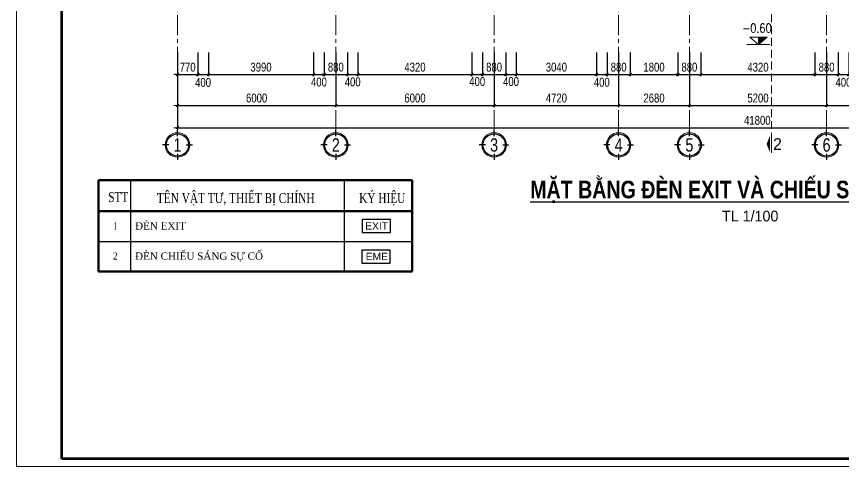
# Model space of a CAD drawing. Header units: millimetres. Extents: x 1109421 to 1726579, y -247837 to 144927.
# Drawn here: x 1636182 to 1667522, y -148520 to -131475 of the extents above; entities that cross this region are included whole.
import ezdxf
from ezdxf.enums import TextEntityAlignment as Align

# ---------------------------------------------------------------- set-up
doc = ezdxf.new("R2010")
doc.units = ezdxf.units.MM
doc.header["$LTSCALE"] = 600
doc.header["$MEASUREMENT"] = 0
doc.set_wipeout_variables(frame=1)
doc.linetypes.add('CENTER', pattern=[2, 1.25, -0.25, 0.25, -0.25])
doc.linetypes.add('HIDDEN', pattern=[0.375, 0.25, -0.125])
doc.layers.get('0').update_dxf_attribs({"lineweight": 0})
doc.layers.get('Defpoints').update_dxf_attribs({"lineweight": 0})
for name, color, linetype, lineweight in [('dam', 6, 'Continuous', 50), ('dim', 144, 'Continuous', 13), ('Khungten_LCDI', 7, 'Continuous', 25), ('LC ISO', 153, 'Continuous', 13), ('LC Khac', 4, 'Continuous', 9), ('LC MANH DUT', 35, 'HIDDEN', 5), ('LC Text1', 3, 'Continuous', 20), ('LC Text2', 7, 'Continuous', 25), ('PCCC - EXIT - THIET BI', 5, 'Continuous', 30), ('text', 1, 'Continuous', 20), ('thay1', 63, 'Continuous', 18), ('truc', 76, 'CENTER', 9)]:
    doc.layers.add(name, color=color, linetype=linetype, lineweight=lineweight)
doc.layers.add('MANHHON', color=8, linetype='Continuous')
doc.styles.add('chu theo TCVN', font='arial.ttf')
doc.styles.add('EG 1', font='VHAVANB.TTF')
doc.styles.add('HOATBIF', font='hoatbif.shx', dxfattribs={"width": 0.8})
doc.styles.add('Khungten', font='VHAVAN.TTF', dxfattribs={"width": 0.9, "height": 5000})
doc.styles.add('LC 1', font='VHAVANB.TTF')
doc.styles.add('LC3', font='VHARIALB.TTF', dxfattribs={"width": 0.8})
doc.styles.add('MD', font='VHTIME.TTF', dxfattribs={"width": 0.85})
doc.styles.add('T1', font='Vnsimli.shx', dxfattribs={"width": 0.8})
doc.styles.add('Tahoma', font='tahoma.ttf')
doc.styles.add('Title', font='VHBLACK.TTF')
doc.styles.add('tm', font='vntimeh.shx', dxfattribs={"bigfont": 'spec_bar.shx'})
doc.styles.add('VnTimeH', font='VHTIME.TTF')
doc.dimstyles.new('1-135', dxfattribs={"dimscale": 135, "dimtxt": 2.5, "dimasz": 0.35, "dimexe": 0.5, "dimexo": 0, "dimgap": 0.8, "dimtad": 1, "dimdec": 0, "dimzin": 0, "dimdsep": 46, "dimtxsty": 'HOATBIF', "dimblk1": 'DOT', "dimblk2": 'DOT', "dimsah": 1, "dimcen": -1, "dimdle": 1, "dimclrd": 256, "dimclre": 256, "dimclrt": 4, "dimadec": 3, "dimazin": 2, "dimtfac": 0.333333, "dimtdec": 0, "dimtix": 1, "dimtmove": 2, "dimatfit": 3, "dimldrblk": 'DOT', "dimfxl": 1, "dimtvp": 0.833333, "dimtolj": 1, "dimtzin": 0, "dimarcsym": 0})

# ---------------------------------------------------------------- blocks, each defined once
blk = doc.blocks.new('DEN SU CO')
at = {"layer": 'PCCC - EXIT - THIET BI', "ltscale": 0.2}
blk.add_lwpolyline([(-2.82, 1.3), (-2.82, -1.3), (2.82, -1.3), (2.82, 1.3)], close=True, dxfattribs=at)
at = {"layer": 'PCCC - EXIT - THIET BI', "ltscale": 0.2, "style": 'chu theo TCVN'}
blk.add_text('EME', height=1.458, dxfattribs=at).set_placement((-2.07, -0.7))
blk = doc.blocks.new('DEN THOAT NAN 1')
at = {"layer": 'PCCC - EXIT - THIET BI', "ltscale": 0.2}
blk.add_lwpolyline([(-2.82, 1.3), (-2.82, -1.3), (2.82, -1.3), (2.82, 1.3)], close=True, dxfattribs=at)
at = {"layer": 'PCCC - EXIT - THIET BI', "ltscale": 0.2, "style": 'chu theo TCVN'}
blk.add_text('EXIT', height=1.458, dxfattribs=at).set_placement((-2.21, -0.7))
blk = doc.blocks.new('A$Cb3b0a436')
at = {"layer": 'Defpoints', "color": 0, "lineweight": 0}
blk.add_lwpolyline([(6.98, 0), (6.98, 297), (426.98, 297), (426.98, 0)], close=True, dxfattribs=at)
at = {"layer": 'Khungten_LCDI', "color": 5, "lineweight": 60}
blk.add_lwpolyline([(18.98, 2), (18.98, 295), (424.98, 295), (424.98, 2)], close=True, dxfattribs=at)
at = {"color": 7, "style": 'Khungten', "width": 0.8}
for tag, p in [('REVISION', (413.97, 41.04)), ('NGAYHT', (414.44, 32.41))]:
    blk.add_attdef(tag, text='', height=2, dxfattribs=at).set_placement(p, align=Align.CENTER)
at = {"layer": 'LC Text1', "style": 'Title', "width": 1.485915}
for tag, p, p2 in [('TENBANVE1', (388.11, 59.64), (422.38, 59.64)), ('TENBANVE2', (388.11, 52.88), (422.38, 52.88))]:
    blk.add_attdef(tag, text='', height=2.5, dxfattribs=at).set_placement(p, p2, align=Align.FIT)
at = {"layer": 'LC Text1', "style": 'Title', "width": 0.7}
blk.add_attdef('SOBANVE', text='', height=2.5, dxfattribs=at).set_placement((414.6, 9.54), align=Align.CENTER)
blk = doc.blocks.new('TIEUDE1')
at = {"layer": 'LC Text2', "color": 7, "style": 'LC 1'}
blk.add_attdef('TIªU§Ò', text='', height=5, dxfattribs=at).set_placement((0, 0), align=Align.BOTTOM_CENTER)
blk.add_attdef('TL', text='', height=3, dxfattribs=at).set_placement((0, -2), align=Align.TOP_CENTER)
blk = doc.blocks.new('KyHieu TrucDinhVi')
at = {"color": 7, "lineweight": 30}
for p, q in [((0, 2.36), (0, 4)), ((-2.36, 0), (-4, 0)), ((2.36, 0), (4, 0)), ((0, -2.36), (0, -4))]:
    blk.add_line(p, q, dxfattribs=at)
blk.add_circle((0, 0), 3.3)
blk.add_circle((0, 0), 3, dxfattribs=at)
at = {"ltscale": 20, "style": 'Tahoma'}
blk.add_attdef('AA', text='', height=3, dxfattribs=at).set_placement((0, 0), align=Align.MIDDLE_CENTER)
blk = doc.blocks.new('DOT')
at = {"layer": 'dim'}
for p, q in [((-3, 0), (3, 0)), ((-1, -1), (1, 1))]:
    blk.add_line(p, q, dxfattribs=at)
blk.add_lwpolyline([(0.5, 1), (-1, -0.5), (-0.5, -1), (1, 0.5)], close=True, dxfattribs=at)
blk = doc.blocks.new('*D1890')
at = {"layer": 'Defpoints', "color": 0, "transparency": 16777216}
for p in [(1642282, -132835), (1648282, -132835), (1648282, -134841)]:
    blk.add_point(p, dxfattribs=at)
at = {"layer": 'dim', "lineweight": -2, "transparency": 16777216}
for p, q in [((1642282, -132835), (1642282, -134909)), ((1648282, -132835), (1648282, -134909)), ((1642329, -134841), (1648234, -134841))]:
    blk.add_line(p, q, dxfattribs=at)
at = {"layer": 'dim', "lineweight": -2, "transparency": 16777216, "xscale": 47.25, "yscale": 47.25, "zscale": 47.25, "rotation": 180}
blk.add_blockref('DOT', (1642282, -134841), dxfattribs=at)
at = {"layer": 'dim', "lineweight": -2, "transparency": 16777216, "xscale": 47.25, "yscale": 47.25, "zscale": 47.25}
blk.add_blockref('DOT', (1648282, -134841), dxfattribs=at)
at = {"layer": 'dim', "color": 4, "transparency": 16777216, "insert": (1645282, -134565), "char_height": 337.5, "attachment_point": 5, "style": 'HOATBIF'}
blk.add_mtext('\\A1;6000', dxfattribs=at)
blk = doc.blocks.new('_Dot')
at = {"color": 0, "linetype": 'ByBlock', "lineweight": -2}
blk.add_line((-0.5, 0), (-1, 0), dxfattribs=at)
at = {"color": 0, "linetype": 'ByBlock', "const_width": 0.5}
blk.add_lwpolyline([(-0.25, 0, 1), (0.25, 0, 1)], format="xyb", close=True, dxfattribs=at)
blk = doc.blocks.new('*D1891')
at = {"layer": 'Defpoints', "color": 0, "transparency": 16777216}
for p in [(1648282, -132835), (1654282, -132835), (1654282, -134841)]:
    blk.add_point(p, dxfattribs=at)
at = {"layer": 'dim', "lineweight": -2, "transparency": 16777216}
for p, q in [((1648282, -132835), (1648282, -134909)), ((1654282, -132835), (1654282, -134909)), ((1648329, -134841), (1654234, -134841))]:
    blk.add_line(p, q, dxfattribs=at)
at = {"layer": 'dim', "lineweight": -2, "transparency": 16777216, "xscale": 47.25, "yscale": 47.25, "zscale": 47.25, "rotation": 180}
blk.add_blockref('DOT', (1648282, -134841), dxfattribs=at)
at = {"layer": 'dim', "lineweight": -2, "transparency": 16777216, "xscale": 47.25, "yscale": 47.25, "zscale": 47.25}
blk.add_blockref('DOT', (1654282, -134841), dxfattribs=at)
at = {"layer": 'dim', "color": 4, "transparency": 16777216, "insert": (1651282, -134565), "char_height": 337.5, "attachment_point": 5, "style": 'HOATBIF'}
blk.add_mtext('\\A1;6000', dxfattribs=at)
blk = doc.blocks.new('*D1892')
at = {"layer": 'Defpoints', "color": 0, "transparency": 16777216}
for p in [(1654282, -132835), (1659002, -132835), (1659002, -134841)]:
    blk.add_point(p, dxfattribs=at)
at = {"layer": 'dim', "lineweight": -2, "transparency": 16777216}
for p, q in [((1654282, -132835), (1654282, -134909)), ((1659002, -132835), (1659002, -134909)), ((1654329, -134841), (1658954, -134841))]:
    blk.add_line(p, q, dxfattribs=at)
at = {"layer": 'dim', "lineweight": -2, "transparency": 16777216, "xscale": 47.25, "yscale": 47.25, "zscale": 47.25, "rotation": 180}
blk.add_blockref('DOT', (1654282, -134841), dxfattribs=at)
at = {"layer": 'dim', "lineweight": -2, "transparency": 16777216, "xscale": 47.25, "yscale": 47.25, "zscale": 47.25}
blk.add_blockref('DOT', (1659002, -134841), dxfattribs=at)
at = {"layer": 'dim', "color": 4, "transparency": 16777216, "insert": (1656642, -134565), "char_height": 337.5, "attachment_point": 5, "style": 'HOATBIF'}
blk.add_mtext('\\A1;4720', dxfattribs=at)
blk = doc.blocks.new('*D1893')
at = {"layer": 'Defpoints', "color": 0, "transparency": 16777216}
for p in [(1659002, -132835), (1661682, -132835), (1661682, -134841)]:
    blk.add_point(p, dxfattribs=at)
at = {"layer": 'dim', "lineweight": -2, "transparency": 16777216}
for p, q in [((1659002, -132835), (1659002, -134909)), ((1661682, -132835), (1661682, -134909)), ((1659049, -134841), (1661634, -134841))]:
    blk.add_line(p, q, dxfattribs=at)
at = {"layer": 'dim', "lineweight": -2, "transparency": 16777216, "xscale": 47.25, "yscale": 47.25, "zscale": 47.25, "rotation": 180}
blk.add_blockref('DOT', (1659002, -134841), dxfattribs=at)
at = {"layer": 'dim', "lineweight": -2, "transparency": 16777216, "xscale": 47.25, "yscale": 47.25, "zscale": 47.25}
blk.add_blockref('DOT', (1661682, -134841), dxfattribs=at)
at = {"layer": 'dim', "color": 4, "transparency": 16777216, "insert": (1660342, -134565), "char_height": 337.5, "attachment_point": 5, "style": 'HOATBIF'}
blk.add_mtext('\\A1;2680', dxfattribs=at)
blk = doc.blocks.new('*D1894')
at = {"layer": 'Defpoints', "color": 0, "transparency": 16777216}
for p in [(1661682, -132835), (1666882, -132835), (1666882, -134841)]:
    blk.add_point(p, dxfattribs=at)
at = {"layer": 'dim', "lineweight": -2, "transparency": 16777216}
for p, q in [((1661682, -132835), (1661682, -134909)), ((1666882, -132835), (1666882, -134909)), ((1661729, -134841), (1666834, -134841))]:
    blk.add_line(p, q, dxfattribs=at)
at = {"layer": 'dim', "lineweight": -2, "transparency": 16777216, "xscale": 47.25, "yscale": 47.25, "zscale": 47.25, "rotation": 180}
blk.add_blockref('DOT', (1661682, -134841), dxfattribs=at)
at = {"layer": 'dim', "lineweight": -2, "transparency": 16777216, "xscale": 47.25, "yscale": 47.25, "zscale": 47.25}
blk.add_blockref('DOT', (1666882, -134841), dxfattribs=at)
at = {"layer": 'dim', "color": 4, "transparency": 16777216, "insert": (1664282, -134565), "char_height": 337.5, "attachment_point": 5, "style": 'HOATBIF'}
blk.add_mtext('\\A1;5200', dxfattribs=at)
blk = doc.blocks.new('*D1895')
at = {"layer": 'Defpoints', "color": 0, "transparency": 16777216}
for p in [(1666882, -132835), (1672882, -132835), (1672882, -134841)]:
    blk.add_point(p, dxfattribs=at)
at = {"layer": 'dim', "lineweight": -2, "transparency": 16777216}
for p, q in [((1666882, -132835), (1666882, -134909)), ((1672882, -132835), (1672882, -134909)), ((1666929, -134841), (1672834, -134841))]:
    blk.add_line(p, q, dxfattribs=at)
at = {"layer": 'dim', "lineweight": -2, "transparency": 16777216, "xscale": 47.25, "yscale": 47.25, "zscale": 47.25, "rotation": 180}
blk.add_blockref('DOT', (1666882, -134841), dxfattribs=at)
at = {"layer": 'dim', "lineweight": -2, "transparency": 16777216, "xscale": 47.25, "yscale": 47.25, "zscale": 47.25}
blk.add_blockref('DOT', (1672882, -134841), dxfattribs=at)
at = {"layer": 'dim', "color": 4, "transparency": 16777216, "insert": (1669882, -134565), "char_height": 337.5, "attachment_point": 5, "style": 'HOATBIF'}
blk.add_mtext('\\A1;6000', dxfattribs=at)
blk = doc.blocks.new('Caodo1')
at = {"layer": 'LC Text1'}
blk.add_hatch(color=256, dxfattribs=at).paths.add_polyline_path([(0, 200), (0, 0), (243, 200)])
for p, q in [((324, 0), (-324, 0)), ((0, 0), (0, 200))]:
    blk.add_line(p, q, dxfattribs=at)
blk.add_lwpolyline([(-243, 200), (243, 200), (0, 0), (0, 0)], close=True, dxfattribs=at)
at = {"layer": 'LC Text1', "style": 'T1', "width": 0.8}
blk.add_attdef('%%P0,00', text='', height=250, dxfattribs=at).set_placement((-39, 460), align=Align.MIDDLE_CENTER)
blk = doc.blocks.new('*D1900')
at = {"layer": 'Defpoints', "color": 0, "transparency": 16777216}
for p in [(1642282, -132835), (1643052, -132835), (1643052, -133671)]:
    blk.add_point(p, dxfattribs=at)
at = {"layer": 'dim', "lineweight": -2, "transparency": 16777216}
for p, q in [((1642282, -132835), (1642282, -133738)), ((1643052, -132835), (1643052, -133738)), ((1642234, -133671), (1642187, -133671)), ((1642282, -133671), (1643052, -133671)), ((1643099, -133671), (1643146, -133671))]:
    blk.add_line(p, q, dxfattribs=at)
at = {"layer": 'dim', "lineweight": -2, "transparency": 16777216, "xscale": 47.25, "yscale": 47.25, "zscale": 47.25}
blk.add_blockref('DOT', (1642282, -133671), dxfattribs=at)
at = {"layer": 'dim', "lineweight": -2, "transparency": 16777216, "xscale": 47.25, "yscale": 47.25, "zscale": 47.25, "rotation": 180}
blk.add_blockref('DOT', (1643052, -133671), dxfattribs=at)
at = {"layer": 'dim', "color": 4, "transparency": 16777216, "insert": (1642667, -133394), "char_height": 337.5, "attachment_point": 5, "style": 'HOATBIF'}
blk.add_mtext('\\A1;770', dxfattribs=at)
blk = doc.blocks.new('*D1901')
at = {"layer": 'Defpoints', "color": 0, "transparency": 16777216}
for p in [(1643052, -132835), (1643452, -132835), (1643452, -133671)]:
    blk.add_point(p, dxfattribs=at)
at = {"layer": 'dim', "lineweight": -2, "transparency": 16777216}
for p, q in [((1643052, -132835), (1643052, -133738)), ((1643452, -132835), (1643452, -133738)), ((1643099, -133671), (1643404, -133671))]:
    blk.add_line(p, q, dxfattribs=at)
at = {"layer": 'dim', "lineweight": -2, "transparency": 16777216, "xscale": 47.25, "yscale": 47.25, "zscale": 47.25, "rotation": 180}
blk.add_blockref('DOT', (1643052, -133671), dxfattribs=at)
at = {"layer": 'dim', "lineweight": -2, "transparency": 16777216, "xscale": 47.25, "yscale": 47.25, "zscale": 47.25}
blk.add_blockref('DOT', (1643452, -133671), dxfattribs=at)
at = {"layer": 'dim', "color": 4, "transparency": 16777216, "insert": (1643252, -133973), "char_height": 337.5, "attachment_point": 5, "style": 'HOATBIF'}
blk.add_mtext('\\A1;400', dxfattribs=at)
blk = doc.blocks.new('*D1902')
at = {"layer": 'Defpoints', "color": 0, "transparency": 16777216}
for p in [(1643452, -132835), (1647442, -132835), (1647442, -133671)]:
    blk.add_point(p, dxfattribs=at)
at = {"layer": 'dim', "lineweight": -2, "transparency": 16777216}
for p, q in [((1643452, -132835), (1643452, -133738)), ((1647442, -132835), (1647442, -133738)), ((1643499, -133671), (1647394, -133671))]:
    blk.add_line(p, q, dxfattribs=at)
at = {"layer": 'dim', "lineweight": -2, "transparency": 16777216, "xscale": 47.25, "yscale": 47.25, "zscale": 47.25, "rotation": 180}
blk.add_blockref('DOT', (1643452, -133671), dxfattribs=at)
at = {"layer": 'dim', "lineweight": -2, "transparency": 16777216, "xscale": 47.25, "yscale": 47.25, "zscale": 47.25}
blk.add_blockref('DOT', (1647442, -133671), dxfattribs=at)
at = {"layer": 'dim', "color": 4, "transparency": 16777216, "insert": (1645447, -133394), "char_height": 337.5, "attachment_point": 5, "style": 'HOATBIF'}
blk.add_mtext('\\A1;3990', dxfattribs=at)
blk = doc.blocks.new('*D1903')
at = {"layer": 'Defpoints', "color": 0, "transparency": 16777216}
for p in [(1647442, -132835), (1647842, -132835), (1647842, -133671)]:
    blk.add_point(p, dxfattribs=at)
at = {"layer": 'dim', "lineweight": -2, "transparency": 16777216}
for p, q in [((1647442, -132835), (1647442, -133738)), ((1647842, -132835), (1647842, -133738)), ((1647489, -133671), (1647794, -133671))]:
    blk.add_line(p, q, dxfattribs=at)
at = {"layer": 'dim', "lineweight": -2, "transparency": 16777216, "xscale": 47.25, "yscale": 47.25, "zscale": 47.25, "rotation": 180}
blk.add_blockref('DOT', (1647442, -133671), dxfattribs=at)
at = {"layer": 'dim', "lineweight": -2, "transparency": 16777216, "xscale": 47.25, "yscale": 47.25, "zscale": 47.25}
blk.add_blockref('DOT', (1647842, -133671), dxfattribs=at)
at = {"layer": 'dim', "color": 4, "transparency": 16777216, "insert": (1647642, -133958), "char_height": 337.5, "attachment_point": 5, "style": 'HOATBIF'}
blk.add_mtext('\\A1;400', dxfattribs=at)
blk = doc.blocks.new('*D1904')
at = {"layer": 'Defpoints', "color": 0, "transparency": 16777216}
for p in [(1647842, -132835), (1648722, -132835), (1648722, -133671)]:
    blk.add_point(p, dxfattribs=at)
at = {"layer": 'dim', "lineweight": -2, "transparency": 16777216}
for p, q in [((1647842, -132835), (1647842, -133738)), ((1648722, -132835), (1648722, -133738)), ((1647794, -133671), (1647747, -133671)), ((1647842, -133671), (1648722, -133671)), ((1648769, -133671), (1648816, -133671))]:
    blk.add_line(p, q, dxfattribs=at)
at = {"layer": 'dim', "lineweight": -2, "transparency": 16777216, "xscale": 47.25, "yscale": 47.25, "zscale": 47.25}
blk.add_blockref('DOT', (1647842, -133671), dxfattribs=at)
at = {"layer": 'dim', "lineweight": -2, "transparency": 16777216, "xscale": 47.25, "yscale": 47.25, "zscale": 47.25, "rotation": 180}
blk.add_blockref('DOT', (1648722, -133671), dxfattribs=at)
at = {"layer": 'dim', "color": 4, "transparency": 16777216, "insert": (1648282, -133394), "char_height": 337.5, "attachment_point": 5, "style": 'HOATBIF'}
blk.add_mtext('\\A1;880', dxfattribs=at)
blk = doc.blocks.new('*D1905')
at = {"layer": 'Defpoints', "color": 0, "transparency": 16777216}
for p in [(1648722, -132835), (1649122, -132835), (1649122, -133671)]:
    blk.add_point(p, dxfattribs=at)
at = {"layer": 'dim', "lineweight": -2, "transparency": 16777216}
for p, q in [((1648722, -132835), (1648722, -133738)), ((1649122, -132835), (1649122, -133738)), ((1648769, -133671), (1649074, -133671))]:
    blk.add_line(p, q, dxfattribs=at)
at = {"layer": 'dim', "lineweight": -2, "transparency": 16777216, "xscale": 47.25, "yscale": 47.25, "zscale": 47.25, "rotation": 180}
blk.add_blockref('DOT', (1648722, -133671), dxfattribs=at)
at = {"layer": 'dim', "lineweight": -2, "transparency": 16777216, "xscale": 47.25, "yscale": 47.25, "zscale": 47.25}
blk.add_blockref('DOT', (1649122, -133671), dxfattribs=at)
at = {"layer": 'dim', "color": 4, "transparency": 16777216, "insert": (1648922, -133953), "char_height": 337.5, "attachment_point": 5, "style": 'HOATBIF'}
blk.add_mtext('\\A1;400', dxfattribs=at)
blk = doc.blocks.new('*D1906')
at = {"layer": 'Defpoints', "color": 0, "transparency": 16777216}
for p in [(1649122, -132835), (1653442, -132835), (1653442, -133671)]:
    blk.add_point(p, dxfattribs=at)
at = {"layer": 'dim', "lineweight": -2, "transparency": 16777216}
for p, q in [((1649122, -132835), (1649122, -133738)), ((1653442, -132835), (1653442, -133738)), ((1649169, -133671), (1653394, -133671))]:
    blk.add_line(p, q, dxfattribs=at)
at = {"layer": 'dim', "lineweight": -2, "transparency": 16777216, "xscale": 47.25, "yscale": 47.25, "zscale": 47.25, "rotation": 180}
blk.add_blockref('DOT', (1649122, -133671), dxfattribs=at)
at = {"layer": 'dim', "lineweight": -2, "transparency": 16777216, "xscale": 47.25, "yscale": 47.25, "zscale": 47.25}
blk.add_blockref('DOT', (1653442, -133671), dxfattribs=at)
at = {"layer": 'dim', "color": 4, "transparency": 16777216, "insert": (1651282, -133394), "char_height": 337.5, "attachment_point": 5, "style": 'HOATBIF'}
blk.add_mtext('\\A1;4320', dxfattribs=at)
blk = doc.blocks.new('*D1907')
at = {"layer": 'Defpoints', "color": 0, "transparency": 16777216}
for p in [(1653442, -132835), (1653842, -132835), (1653842, -133671)]:
    blk.add_point(p, dxfattribs=at)
at = {"layer": 'dim', "lineweight": -2, "transparency": 16777216}
for p, q in [((1653442, -132835), (1653442, -133738)), ((1653842, -132835), (1653842, -133738)), ((1653489, -133671), (1653794, -133671))]:
    blk.add_line(p, q, dxfattribs=at)
at = {"layer": 'dim', "lineweight": -2, "transparency": 16777216, "xscale": 47.25, "yscale": 47.25, "zscale": 47.25, "rotation": 180}
blk.add_blockref('DOT', (1653442, -133671), dxfattribs=at)
at = {"layer": 'dim', "lineweight": -2, "transparency": 16777216, "xscale": 47.25, "yscale": 47.25, "zscale": 47.25}
blk.add_blockref('DOT', (1653842, -133671), dxfattribs=at)
at = {"layer": 'dim', "color": 4, "transparency": 16777216, "insert": (1653642, -133941), "char_height": 337.5, "attachment_point": 5, "style": 'HOATBIF'}
blk.add_mtext('\\A1;400', dxfattribs=at)
blk = doc.blocks.new('*D1908')
at = {"layer": 'Defpoints', "color": 0, "transparency": 16777216}
for p in [(1653842, -132835), (1654722, -132835), (1654722, -133671)]:
    blk.add_point(p, dxfattribs=at)
at = {"layer": 'dim', "lineweight": -2, "transparency": 16777216}
for p, q in [((1653842, -132835), (1653842, -133738)), ((1654722, -132835), (1654722, -133738)), ((1653794, -133671), (1653747, -133671)), ((1653842, -133671), (1654722, -133671)), ((1654769, -133671), (1654816, -133671))]:
    blk.add_line(p, q, dxfattribs=at)
at = {"layer": 'dim', "lineweight": -2, "transparency": 16777216, "xscale": 47.25, "yscale": 47.25, "zscale": 47.25}
blk.add_blockref('DOT', (1653842, -133671), dxfattribs=at)
at = {"layer": 'dim', "lineweight": -2, "transparency": 16777216, "xscale": 47.25, "yscale": 47.25, "zscale": 47.25, "rotation": 180}
blk.add_blockref('DOT', (1654722, -133671), dxfattribs=at)
at = {"layer": 'dim', "color": 4, "transparency": 16777216, "insert": (1654282, -133394), "char_height": 337.5, "attachment_point": 5, "style": 'HOATBIF'}
blk.add_mtext('\\A1;880', dxfattribs=at)
blk = doc.blocks.new('*D1909')
at = {"layer": 'Defpoints', "color": 0, "transparency": 16777216}
for p in [(1654722, -132835), (1655122, -132835), (1655122, -133671)]:
    blk.add_point(p, dxfattribs=at)
at = {"layer": 'dim', "lineweight": -2, "transparency": 16777216}
for p, q in [((1654722, -132835), (1654722, -133738)), ((1655122, -132835), (1655122, -133738)), ((1654769, -133671), (1655074, -133671))]:
    blk.add_line(p, q, dxfattribs=at)
at = {"layer": 'dim', "lineweight": -2, "transparency": 16777216, "xscale": 47.25, "yscale": 47.25, "zscale": 47.25, "rotation": 180}
blk.add_blockref('DOT', (1654722, -133671), dxfattribs=at)
at = {"layer": 'dim', "lineweight": -2, "transparency": 16777216, "xscale": 47.25, "yscale": 47.25, "zscale": 47.25}
blk.add_blockref('DOT', (1655122, -133671), dxfattribs=at)
at = {"layer": 'dim', "color": 4, "transparency": 16777216, "insert": (1654922, -133940), "char_height": 337.5, "attachment_point": 5, "style": 'HOATBIF'}
blk.add_mtext('\\A1;400', dxfattribs=at)
blk = doc.blocks.new('*D1910')
at = {"layer": 'Defpoints', "color": 0, "transparency": 16777216}
for p in [(1655122, -132835), (1658162, -132835), (1658162, -133671)]:
    blk.add_point(p, dxfattribs=at)
at = {"layer": 'dim', "lineweight": -2, "transparency": 16777216}
for p, q in [((1655122, -132835), (1655122, -133738)), ((1658162, -132835), (1658162, -133738)), ((1655169, -133671), (1658114, -133671))]:
    blk.add_line(p, q, dxfattribs=at)
at = {"layer": 'dim', "lineweight": -2, "transparency": 16777216, "xscale": 47.25, "yscale": 47.25, "zscale": 47.25, "rotation": 180}
blk.add_blockref('DOT', (1655122, -133671), dxfattribs=at)
at = {"layer": 'dim', "lineweight": -2, "transparency": 16777216, "xscale": 47.25, "yscale": 47.25, "zscale": 47.25}
blk.add_blockref('DOT', (1658162, -133671), dxfattribs=at)
at = {"layer": 'dim', "color": 4, "transparency": 16777216, "insert": (1656642, -133394), "char_height": 337.5, "attachment_point": 5, "style": 'HOATBIF'}
blk.add_mtext('\\A1;3040', dxfattribs=at)
blk = doc.blocks.new('*D1911')
at = {"layer": 'Defpoints', "color": 0, "transparency": 16777216}
for p in [(1658162, -132835), (1658562, -132835), (1658562, -133671)]:
    blk.add_point(p, dxfattribs=at)
at = {"layer": 'dim', "lineweight": -2, "transparency": 16777216}
for p, q in [((1658162, -132835), (1658162, -133738)), ((1658562, -132835), (1658562, -133738)), ((1658209, -133671), (1658514, -133671))]:
    blk.add_line(p, q, dxfattribs=at)
at = {"layer": 'dim', "lineweight": -2, "transparency": 16777216, "xscale": 47.25, "yscale": 47.25, "zscale": 47.25, "rotation": 180}
blk.add_blockref('DOT', (1658162, -133671), dxfattribs=at)
at = {"layer": 'dim', "lineweight": -2, "transparency": 16777216, "xscale": 47.25, "yscale": 47.25, "zscale": 47.25}
blk.add_blockref('DOT', (1658562, -133671), dxfattribs=at)
at = {"layer": 'dim', "color": 4, "transparency": 16777216, "insert": (1658362, -133966), "char_height": 337.5, "attachment_point": 5, "style": 'HOATBIF'}
blk.add_mtext('\\A1;400', dxfattribs=at)
blk = doc.blocks.new('*D1912')
at = {"layer": 'Defpoints', "color": 0, "transparency": 16777216}
for p in [(1658562, -132835), (1659442, -132835), (1659442, -133671)]:
    blk.add_point(p, dxfattribs=at)
at = {"layer": 'dim', "lineweight": -2, "transparency": 16777216}
for p, q in [((1658562, -132835), (1658562, -133738)), ((1659442, -132835), (1659442, -133738)), ((1658514, -133671), (1658467, -133671)), ((1658562, -133671), (1659442, -133671)), ((1659489, -133671), (1659536, -133671))]:
    blk.add_line(p, q, dxfattribs=at)
at = {"layer": 'dim', "lineweight": -2, "transparency": 16777216, "xscale": 47.25, "yscale": 47.25, "zscale": 47.25}
blk.add_blockref('DOT', (1658562, -133671), dxfattribs=at)
at = {"layer": 'dim', "lineweight": -2, "transparency": 16777216, "xscale": 47.25, "yscale": 47.25, "zscale": 47.25, "rotation": 180}
blk.add_blockref('DOT', (1659442, -133671), dxfattribs=at)
at = {"layer": 'dim', "color": 4, "transparency": 16777216, "insert": (1659002, -133394), "char_height": 337.5, "attachment_point": 5, "style": 'HOATBIF'}
blk.add_mtext('\\A1;880', dxfattribs=at)
blk = doc.blocks.new('*D1913')
at = {"layer": 'Defpoints', "color": 0, "transparency": 16777216}
for p in [(1659442, -132835), (1661242, -132835), (1661242, -133671)]:
    blk.add_point(p, dxfattribs=at)
at = {"layer": 'dim', "lineweight": -2, "transparency": 16777216}
for p, q in [((1659442, -132835), (1659442, -133738)), ((1661242, -132835), (1661242, -133738)), ((1659489, -133671), (1661194, -133671))]:
    blk.add_line(p, q, dxfattribs=at)
at = {"layer": 'dim', "lineweight": -2, "transparency": 16777216, "xscale": 47.25, "yscale": 47.25, "zscale": 47.25, "rotation": 180}
blk.add_blockref('DOT', (1659442, -133671), dxfattribs=at)
at = {"layer": 'dim', "lineweight": -2, "transparency": 16777216, "xscale": 47.25, "yscale": 47.25, "zscale": 47.25}
blk.add_blockref('DOT', (1661242, -133671), dxfattribs=at)
at = {"layer": 'dim', "color": 4, "transparency": 16777216, "insert": (1660342, -133394), "char_height": 337.5, "attachment_point": 5, "style": 'HOATBIF'}
blk.add_mtext('\\A1;1800', dxfattribs=at)
blk = doc.blocks.new('*D1914')
at = {"layer": 'Defpoints', "color": 0, "transparency": 16777216}
for p in [(1661242, -132835), (1662122, -132835), (1662122, -133671)]:
    blk.add_point(p, dxfattribs=at)
at = {"layer": 'dim', "lineweight": -2, "transparency": 16777216}
for p, q in [((1661242, -132835), (1661242, -133738)), ((1662122, -132835), (1662122, -133738)), ((1661194, -133671), (1661147, -133671)), ((1661242, -133671), (1662122, -133671)), ((1662169, -133671), (1662216, -133671))]:
    blk.add_line(p, q, dxfattribs=at)
at = {"layer": 'dim', "lineweight": -2, "transparency": 16777216, "xscale": 47.25, "yscale": 47.25, "zscale": 47.25}
blk.add_blockref('DOT', (1661242, -133671), dxfattribs=at)
at = {"layer": 'dim', "lineweight": -2, "transparency": 16777216, "xscale": 47.25, "yscale": 47.25, "zscale": 47.25, "rotation": 180}
blk.add_blockref('DOT', (1662122, -133671), dxfattribs=at)
at = {"layer": 'dim', "color": 4, "transparency": 16777216, "insert": (1661682, -133394), "char_height": 337.5, "attachment_point": 5, "style": 'HOATBIF'}
blk.add_mtext('\\A1;880', dxfattribs=at)
blk = doc.blocks.new('*D1915')
at = {"layer": 'Defpoints', "color": 0, "transparency": 16777216}
for p in [(1662122, -132835), (1666442, -132835), (1666442, -133671)]:
    blk.add_point(p, dxfattribs=at)
at = {"layer": 'dim', "lineweight": -2, "transparency": 16777216}
for p, q in [((1662122, -132835), (1662122, -133738)), ((1666442, -132835), (1666442, -133738)), ((1662169, -133671), (1666394, -133671))]:
    blk.add_line(p, q, dxfattribs=at)
at = {"layer": 'dim', "lineweight": -2, "transparency": 16777216, "xscale": 47.25, "yscale": 47.25, "zscale": 47.25, "rotation": 180}
blk.add_blockref('DOT', (1662122, -133671), dxfattribs=at)
at = {"layer": 'dim', "lineweight": -2, "transparency": 16777216, "xscale": 47.25, "yscale": 47.25, "zscale": 47.25}
blk.add_blockref('DOT', (1666442, -133671), dxfattribs=at)
at = {"layer": 'dim', "color": 4, "transparency": 16777216, "insert": (1664282, -133394), "char_height": 337.5, "attachment_point": 5, "style": 'HOATBIF'}
blk.add_mtext('\\A1;4320', dxfattribs=at)
blk = doc.blocks.new('*D1916')
at = {"layer": 'Defpoints', "color": 0, "transparency": 16777216}
for p in [(1666442, -132835), (1667322, -132835), (1667322, -133671)]:
    blk.add_point(p, dxfattribs=at)
at = {"layer": 'dim', "lineweight": -2, "transparency": 16777216}
for p, q in [((1666442, -132835), (1666442, -133738)), ((1667322, -132835), (1667322, -133738)), ((1666394, -133671), (1666347, -133671)), ((1666442, -133671), (1667322, -133671)), ((1667369, -133671), (1667416, -133671))]:
    blk.add_line(p, q, dxfattribs=at)
at = {"layer": 'dim', "lineweight": -2, "transparency": 16777216, "xscale": 47.25, "yscale": 47.25, "zscale": 47.25}
blk.add_blockref('DOT', (1666442, -133671), dxfattribs=at)
at = {"layer": 'dim', "lineweight": -2, "transparency": 16777216, "xscale": 47.25, "yscale": 47.25, "zscale": 47.25, "rotation": 180}
blk.add_blockref('DOT', (1667322, -133671), dxfattribs=at)
at = {"layer": 'dim', "color": 4, "transparency": 16777216, "insert": (1666882, -133394), "char_height": 337.5, "attachment_point": 5, "style": 'HOATBIF'}
blk.add_mtext('\\A1;880', dxfattribs=at)
blk = doc.blocks.new('*D1917')
at = {"layer": 'Defpoints', "color": 0, "transparency": 16777216}
for p in [(1667322, -132835), (1667722, -132835), (1667722, -133671)]:
    blk.add_point(p, dxfattribs=at)
at = {"layer": 'dim', "lineweight": -2, "transparency": 16777216}
for p, q in [((1667322, -132835), (1667322, -133738)), ((1667722, -132835), (1667722, -133738)), ((1667369, -133671), (1667674, -133671))]:
    blk.add_line(p, q, dxfattribs=at)
at = {"layer": 'dim', "lineweight": -2, "transparency": 16777216, "xscale": 47.25, "yscale": 47.25, "zscale": 47.25, "rotation": 180}
blk.add_blockref('DOT', (1667322, -133671), dxfattribs=at)
at = {"layer": 'dim', "lineweight": -2, "transparency": 16777216, "xscale": 47.25, "yscale": 47.25, "zscale": 47.25}
blk.add_blockref('DOT', (1667722, -133671), dxfattribs=at)
at = {"layer": 'dim', "color": 4, "transparency": 16777216, "insert": (1667522, -133967), "char_height": 337.5, "attachment_point": 5, "style": 'HOATBIF'}
blk.add_mtext('\\A1;400', dxfattribs=at)
blk = doc.blocks.new('*D1927')
at = {"layer": 'Defpoints', "color": 0, "transparency": 16777216}
for p in [(1642282, -132835), (1684082, -132835), (1684082, -135686)]:
    blk.add_point(p, dxfattribs=at)
at = {"layer": 'dim', "lineweight": -2, "transparency": 16777216}
for p, q in [((1642282, -132835), (1642282, -135753)), ((1684082, -132835), (1684082, -135753)), ((1642329, -135686), (1684034, -135686))]:
    blk.add_line(p, q, dxfattribs=at)
at = {"layer": 'dim', "lineweight": -2, "transparency": 16777216, "xscale": 47.25, "yscale": 47.25, "zscale": 47.25, "rotation": 180}
blk.add_blockref('DOT', (1642282, -135686), dxfattribs=at)
at = {"layer": 'dim', "lineweight": -2, "transparency": 16777216, "xscale": 47.25, "yscale": 47.25, "zscale": 47.25}
blk.add_blockref('DOT', (1684082, -135686), dxfattribs=at)
at = {"layer": 'dim', "color": 4, "transparency": 16777216, "insert": (1664257, -135409), "char_height": 337.5, "attachment_point": 5, "style": 'HOATBIF'}
blk.add_mtext('\\A1;41800', dxfattribs=at)
blk = doc.blocks.new('cat11')
at = {"layer": 'LC Khac', "color": 1, "ltscale": 2}
blk.add_line((0, 0), (0, 485), dxfattribs=at)
blk.add_lwpolyline([(-134, 243, 0, 471, 0), (-37, 243, 275, 275, 0)], format="xyseb", dxfattribs=at)
at = {"ltscale": 2, "style": 'LC 1'}
blk.add_attdef('A', text='', height=330, dxfattribs=at).set_placement((179, 243), align=Align.MIDDLE_CENTER)

msp = doc.modelspace()

# ---------------------------------------------------------------- linework, layer by layer
at = {"layer": 'dam', "color": 7}
for p, q in [((1639290.5, -137678.2), (1651170.7, -137678.2)), ((1639290.5, -137678.2), (1639290.5, -141136)), ((1651170.7, -137678.2), (1651170.7, -141136)), ((1639290.5, -138848), (1651170.7, -138848)), ((1639290.5, -141136), (1651170.7, -141136))]:
    msp.add_line(p, q, dxfattribs=at)
at = {"layer": 'LC MANH DUT', "ltscale": 2}
msp.add_line((1664789.2, -136634.6), (1664789.2, -115040), dxfattribs=at)
at = {"layer": 'MANHHON'}
for p, q in [((1640506.2, -137678.2), (1640506.2, -141136)), ((1648592.8, -137678.2), (1648592.8, -141136)), ((1639290.5, -139992), (1651170.7, -139992))]:
    msp.add_line(p, q, dxfattribs=at)
at = {"layer": 'truc'}
for p, q in [((1642281.7, -135776.6), (1642281.7, -115590.8)), ((1648281.7, -135776.6), (1648281.7, -115590.8)), ((1654281.7, -135776.6), (1654281.7, -115590.8)), ((1659001.7, -135776.6), (1659001.7, -115590.8)), ((1661681.7, -135776.6), (1661681.7, -115590.8)), ((1666881.7, -135776.6), (1666881.7, -115590.8))]:
    msp.add_line(p, q, dxfattribs=at)

# ---------------------------------------------------------------- block references
at = {"layer": 'LC ISO'}
ref = msp.add_blockref('KyHieu TrucDinhVi', (1642281.7, -136340), dxfattribs=dict(at, xscale=140.8352653944289, yscale=140.8352653944289, zscale=140.8352653944289))
ref.add_attrib('AA', '1', dxfattribs={"layer": '0', "ltscale": 20, "height": 507, "style": 'EG 1', "width": 0.8}).set_placement((1642281.7, -136340), align=Align.MIDDLE_CENTER)
ref = msp.add_blockref('KyHieu TrucDinhVi', (1648281.7, -136340), dxfattribs=dict(at, xscale=140.8352653944289, yscale=140.8352653944289, zscale=140.8352653944289))
ref.add_attrib('AA', '2', dxfattribs={"layer": '0', "ltscale": 20, "height": 507, "style": 'EG 1', "width": 0.8}).set_placement((1648281.7, -136340), align=Align.MIDDLE_CENTER)
ref = msp.add_blockref('KyHieu TrucDinhVi', (1654281.7, -136340), dxfattribs=dict(at, xscale=140.8352653944289, yscale=140.8352653944289, zscale=140.8352653944289))
ref.add_attrib('AA', '3', dxfattribs={"layer": '0', "ltscale": 20, "height": 507, "style": 'EG 1', "width": 0.8}).set_placement((1654281.7, -136340), align=Align.MIDDLE_CENTER)
ref = msp.add_blockref('KyHieu TrucDinhVi', (1659001.7, -136340), dxfattribs=dict(at, xscale=140.8352653944289, yscale=140.8352653944289, zscale=140.8352653944289))
ref.add_attrib('AA', '4', dxfattribs={"layer": '0', "ltscale": 20, "height": 507, "style": 'EG 1', "width": 0.8}).set_placement((1659001.7, -136340), align=Align.MIDDLE_CENTER)
ref = msp.add_blockref('KyHieu TrucDinhVi', (1661681.7, -136340), dxfattribs=dict(at, xscale=140.8352653944289, yscale=140.8352653944289, zscale=140.8352653944289))
ref.add_attrib('AA', '5', dxfattribs={"layer": '0', "ltscale": 20, "height": 507, "style": 'EG 1', "width": 0.8}).set_placement((1661681.7, -136340), align=Align.MIDDLE_CENTER)
ref = msp.add_blockref('KyHieu TrucDinhVi', (1666881.7, -136340), dxfattribs=dict(at, xscale=140.8352653944289, yscale=140.8352653944289, zscale=140.8352653944289))
ref.add_attrib('AA', '6', dxfattribs={"layer": '0', "ltscale": 20, "height": 507, "style": 'EG 1', "width": 0.8}).set_placement((1666881.7, -136340), align=Align.MIDDLE_CENTER)
at = {"layer": 'LC Text1'}
ref = msp.add_blockref('Caodo1', (1664296.1, -132531.8), dxfattribs=dict(at, xscale=1.35, yscale=1.35, zscale=1.35))
ref.add_attrib('%%P0,00', '-0.60', dxfattribs={"layer": 'LC Text2', "height": 337.5, "style": 'T1', "width": 0.8}).set_placement((1664243.4, -131911.5), align=Align.MIDDLE_CENTER)
at = {"layer": 'LC Text2'}
ref = msp.add_blockref('TIEUDE1', (1663986.6, -138560.9), dxfattribs=dict(at, xscale=135.0000000002609, yscale=135.0000000002609, zscale=135.0000000002609))
ref.add_attrib('TIªU§Ò', '%%UmÆt b»ng ®Ìn exit vµ chiÕu s¸ng tÇng 1', dxfattribs={"color": 7, "height": 664.796, "style": 'LC3', "width": 0.8}).set_placement((1663986.6, -138560.9), align=Align.BOTTOM_CENTER)
ref.add_attrib('TL', 'TL 1/100', dxfattribs={"color": 7, "height": 405, "style": 'LC 1'}).set_placement((1663986.6, -138830.9), align=Align.TOP_CENTER)
at = {"layer": 'PCCC - EXIT - THIET BI', "xscale": 190.9090909123421, "yscale": 190.9090909123421, "zscale": 190.9090909123421}
for name, p in [('DEN THOAT NAN 1', (1649819.5, -139414.3)), ('DEN SU CO', (1649809.4, -140568.3))]:
    msp.add_blockref(name, p, dxfattribs=at)
at = {"layer": 'thay1'}
ref = msp.add_blockref('cat11', (1664789.2, -135979.3), dxfattribs=dict(at, xscale=-1.35, yscale=1.35, zscale=1.35, rotation=180))
ref.add_attrib('A', '2', dxfattribs={"layer": '0', "ltscale": 2, "height": 445.5, "style": 'LC 1'}).set_placement((1665021.7, -136306.9), align=Align.MIDDLE_CENTER)

# ---------------------------------------------------------------- texts
at = {"layer": 'text', "style": 'VnTimeH', "width": 0.75}
for s, height, p in [('stt', 378.27, (1639657, -138504.5)), ('tªn vËt t\xad, thiÕt bÞ chÝnh', 378.266, (1641502.3, -138540.3)), ('ký hiÖu', 378.27, (1649167.4, -138540.3))]:
    msp.add_text(s, height=height, dxfattribs=at).set_placement(p)
at = {"layer": 'text', "color": 2, "ltscale": 100, "style": 'MD', "width": 0.8}
for s, p in [('1', (1639840.9, -139542.2)), ('2', (1639840.9, -140686.2))]:
    msp.add_text(s, height=277.8, dxfattribs=at).set_placement(p)
at = {"layer": 'text', "color": 2, "ltscale": 100, "style": 'tm'}
for s, height, p in [('®Ìn exit', 277.8, (1640675.3, -139545.7)), ('®Ìn chiÕu s¸ng sù cè', 277.799, (1640675.3, -140689.6))]:
    msp.add_text(s, height=height, dxfattribs=at).set_placement(p)

# ---------------------------------------------------------------- dimensions: what is measured, and where the dimension line sits
at = {"layer": 'dim'}
for base, p1, p2, picture, middle in [((1648281.7, -134841.3), (1642281.7, -132834.6), (1648281.7, -132834.6), '*D1890', (1645281.7, -134564.6)), ((1643051.7, -133670.8), (1642281.7, -132834.6), (1643051.7, -132834.6), '*D1900', (1642666.7, -133394)), ((1647441.7, -133670.8), (1643451.7, -132834.6), (1647441.7, -132834.6), '*D1902', (1645446.7, -133394)), ((1648721.7, -133670.8), (1647841.7, -132834.6), (1648721.7, -132834.6), '*D1904', (1648281.7, -133394)), ((1654281.7, -134841.3), (1648281.7, -132834.6), (1654281.7, -132834.6), '*D1891', (1651281.7, -134564.6)), ((1653441.7, -133670.8), (1649121.7, -132834.6), (1653441.7, -132834.6), '*D1906', (1651281.7, -133394)), ((1654721.7, -133670.8), (1653841.7, -132834.6), (1654721.7, -132834.6), '*D1908', (1654281.7, -133394)), ((1659001.7, -134841.3), (1654281.7, -132834.6), (1659001.7, -132834.6), '*D1892', (1656641.7, -134564.6)), ((1658161.7, -133670.8), (1655121.7, -132834.6), (1658161.7, -132834.6), '*D1910', (1656641.7, -133394)), ((1659441.7, -133670.8), (1658561.7, -132834.6), (1659441.7, -132834.6), '*D1912', (1659001.7, -133394)), ((1661681.7, -134841.3), (1659001.7, -132834.6), (1661681.7, -132834.6), '*D1893', (1660341.7, -134564.6)), ((1661241.7, -133670.8), (1659441.7, -132834.6), (1661241.7, -132834.6), '*D1913', (1660341.7, -133394)), ((1662121.7, -133670.8), (1661241.7, -132834.6), (1662121.7, -132834.6), '*D1914', (1661681.7, -133394)), ((1666881.7, -134841.3), (1661681.7, -132834.6), (1666881.7, -132834.6), '*D1894', (1664281.7, -134564.6)), ((1666441.7, -133670.8), (1662121.7, -132834.6), (1666441.7, -132834.6), '*D1915', (1664281.7, -133394)), ((1667321.7, -133670.8), (1666441.7, -132834.6), (1667321.7, -132834.6), '*D1916', (1666881.7, -133394)), ((1672881.7, -134841.3), (1666881.7, -132834.6), (1672881.7, -132834.6), '*D1895', (1669881.7, -134564.6))]:
    dim = msp.add_linear_dim(base=base, p1=p1, p2=p2, dimstyle='1-135', dxfattribs=at)
    dim.commit()
    dim.dimension.update_dxf_attribs({"geometry": picture, "text_midpoint": middle})
for base, p1, p2, picture, middle in [((1684081.7, -135685.8), (1642281.7, -132834.6), (1684081.7, -132834.6), '*D1927', (1664256.5, -135409.1)), ((1643451.7, -133670.8), (1643051.7, -132834.6), (1643451.7, -132834.6), '*D1901', (1643251.7, -133973)), ((1647841.7, -133670.8), (1647441.7, -132834.6), (1647841.7, -132834.6), '*D1903', (1647641.7, -133958.1)), ((1649121.7, -133670.8), (1648721.7, -132834.6), (1649121.7, -132834.6), '*D1905', (1648921.7, -133952.9)), ((1653841.7, -133670.8), (1653441.7, -132834.6), (1653841.7, -132834.6), '*D1907', (1653641.7, -133940.6)), ((1655121.7, -133670.8), (1654721.7, -132834.6), (1655121.7, -132834.6), '*D1909', (1654921.7, -133940)), ((1658561.7, -133670.8), (1658161.7, -132834.6), (1658561.7, -132834.6), '*D1911', (1658361.7, -133965.7)), ((1667721.7, -133670.8), (1667321.7, -132834.6), (1667721.7, -132834.6), '*D1917', (1667521.7, -133967.4))]:
    dim = msp.add_linear_dim(base=base, p1=p1, p2=p2, dimstyle='1-135', dxfattribs=at)
    dim.commit()
    dim.dimension.update_dxf_attribs({"geometry": picture, "text_midpoint": middle, "dimtype": 160})

# ---------------------------------------------------------------- next in the draw order: block references
at = {"xscale": 143.35021493995, "yscale": 143.35021493995, "zscale": 143.35021493995}
msp.add_blockref('A$Cb3b0a436', (1635181.1, -148520.3), dxfattribs=at)

doc.saveas('drawing.dxf')
